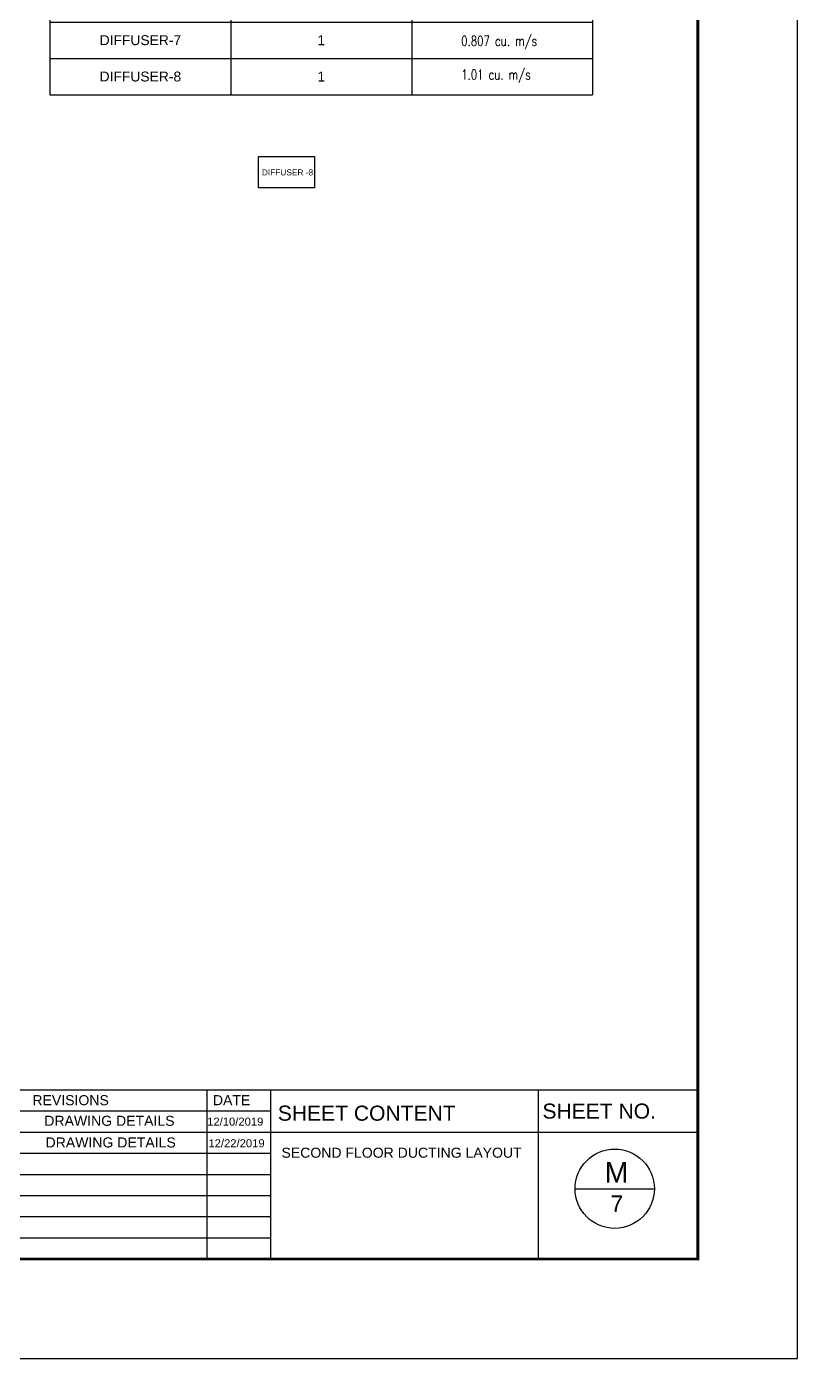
# Model space of a CAD drawing. Header units: millimetres. Extents: x 3 to 421, y 1 to 337.
# Drawn here: x 290.34 to 313.66, y 68.47 to 108.77 of the extents above; entities that cross this region are included whole.
import ezdxf

# ---------------------------------------------------------------- set-up
doc = ezdxf.new("R2010")
doc.units = ezdxf.units.MM
doc.header["$MEASUREMENT"] = 0
for name, color, linetype in [('diffuser', 7, 'Continuous'), ('ducting label', 7, 'Continuous'), ('Legends', 7, 'Continuous'), ('template', 7, 'Continuous')]:
    doc.layers.add(name, color=color, linetype=linetype)
doc.styles.add('Arch-Dim', font='simplex.shx', dxfattribs={"width": 0.75})
doc.styles.add('arial', font='arial.ttf')
doc.styles.get("Standard").update_dxf_attribs({"font": 'arial.ttf'})

# ---------------------------------------------------------------- blocks, each defined once
blk = doc.blocks.new('*T69')
at = {"layer": 'diffuser', "color": 0, "linetype": 'ByBlock', "lineweight": -2, "transparency": 16777216}
for p, q in [((0, 0), (16.418, 0)), ((0, 0), (0, -8.31)), ((16.418, 0), (16.418, -8.31)), ((0, -1.193), (16.418, -1.193)), ((5.473, -1.193), (5.473, -8.31)), ((10.945, -1.193), (10.945, -8.31)), ((0, -2.811), (16.418, -2.811)), ((0, -3.91), (16.418, -3.91)), ((0, -5.01), (16.418, -5.01)), ((0, -6.11), (16.418, -6.11)), ((0, -7.21), (16.418, -7.21)), ((0, -8.31), (16.418, -8.31))]:
    blk.add_line(p, q, dxfattribs=at)
at = {"layer": 'diffuser', "color": 0, "transparency": 16777216, "attachment_point": 5}
for s, insert, char_height, width in [('COOLING LOAD SCHEDULE', (8.209, -0.597), 0.4, 16.29761), ('UNIT TYPE', (2.736, -2.002), 0.3, 5.35254), ('QUANTINTY', (8.209, -2.002), 0.3, 5.35254), ('CAPACITY (CU. M/S)', (13.681, -2.002), 0.3, 5.35254), ('DIFFUSER-4', (2.736, -3.361), 0.3, 5.35254), ('5', (8.209, -3.361), 0.3, 5.35254), ('DIFFUSER-5', (2.736, -4.46), 0.3, 5.35254), ('2', (8.209, -4.46), 0.3, 5.35254), ('DIFFUSER-6', (2.736, -5.56), 0.3, 5.35254), ('3', (8.209, -5.56), 0.3, 5.35254), ('DIFFUSER-7', (2.736, -6.66), 0.3, 5.35254), ('1', (8.209, -6.66), 0.3, 5.35254), ('DIFFUSER-8', (2.736, -7.76), 0.3, 5.35254), ('1', (8.209, -7.76), 0.3, 5.35254)]:
    blk.add_mtext(s, dxfattribs=dict(at, insert=insert, char_height=char_height, width=width))

msp = doc.modelspace()

# ---------------------------------------------------------------- linework, layer by layer
at = {"layer": 'Legends'}
msp.add_lwpolyline([(297.356, 104.842), (299.048, 104.842), (299.048, 103.892), (297.356, 103.892)], close=True, dxfattribs=at)
at = {"layer": 'template'}
for p, q in [((313.659, 68.472), (313.659, 138.867)), ((220.4, 76.6), (310.651, 76.6)), ((295.799, 76.6), (295.799, 71.48)), ((297.72, 76.6), (297.72, 71.48)), ((305.814, 76.6), (305.814, 71.48)), ((236.247, 75.96), (292.817, 75.96)), ((291.059, 75.96), (297.72, 75.96)), ((288.655, 75.32), (299.415, 75.32)), ((296.054, 75.32), (310.651, 75.32)), ((288.655, 74.68), (297.72, 74.68)), ((282.025, 74.04), (292.817, 74.04)), ((291.059, 74.04), (297.72, 74.04)), ((288.655, 73.4), (297.72, 73.4)), ((306.935, 73.604), (309.335, 73.604)), ((282.025, 72.76), (292.817, 72.76)), ((291.059, 72.76), (297.72, 72.76)), ((288.655, 72.12), (297.72, 72.12)), ((214.384, 68.472), (313.659, 68.472))]:
    msp.add_line(p, q, dxfattribs=at)
at = {"layer": 'template', "linetype": 'Continuous', "const_width": 0.0853}
msp.add_lwpolyline([(220.4, 71.48), (310.651, 71.48), (310.651, 135.859), (220.4, 135.859)], close=True, dxfattribs=at)
at = {"layer": 'template'}
msp.add_circle((308.135, 73.604), 1.2, dxfattribs=at)

# ---------------------------------------------------------------- block references
msp.add_blockref('*T69', (291.049, 115.021))

# ---------------------------------------------------------------- texts
at = {"layer": 'ducting label', "color": 0, "linetype": 'Continuous', "lineweight": 25, "char_height": 0.3, "attachment_point": 1, "style": 'Arch-Dim'}
for s, insert in [('\\A1;0.807 cu. m/s', (303.49, 108.49)), ('\\A1;1.01 cu. m/s', (303.49, 107.472))]:
    msp.add_mtext_dynamic_manual_height_columns(s, width=3.97721, gutter_width=1.011, heights=[0], dxfattribs=dict(at, insert=insert))
at = {"layer": 'Legends', "linetype": 'Continuous', "lineweight": 25, "insert": (297.461, 104.451), "char_height": 0.18, "attachment_point": 1}
msp.add_mtext_dynamic_manual_height_columns('DIFFUSER -8', width=1.77294, gutter_width=1.011, heights=[0], dxfattribs=at)
at = {"layer": 'template', "style": 'arial'}
for s, height, p in [('REVISIONS', 0.304, (290.518, 76.133)), ('DATE', 0.304, (295.979, 76.133)), ('SHEET NO.', 0.456, (305.948, 75.727)), ('DRAWING DETAILS', 0.30402, (290.878, 75.509)), ('12/10/2019', 0.2432, (295.805, 75.514)), ('SHEET CONTENT', 0.45603, (297.942, 75.664)), ('DRAWING DETAILS', 0.30402, (290.916, 74.854)), ('12/22/2019', 0.2432, (295.843, 74.859)), ('SECOND FLOOR DUCTING LAYOUT', 0.30402, (298.053, 74.543)), ('M', 0.624, (307.825, 73.791)), ('7', 0.499, (308.006, 72.904))]:
    msp.add_text(s, height=height, dxfattribs=at).set_placement(p)

doc.saveas('drawing.dxf')
